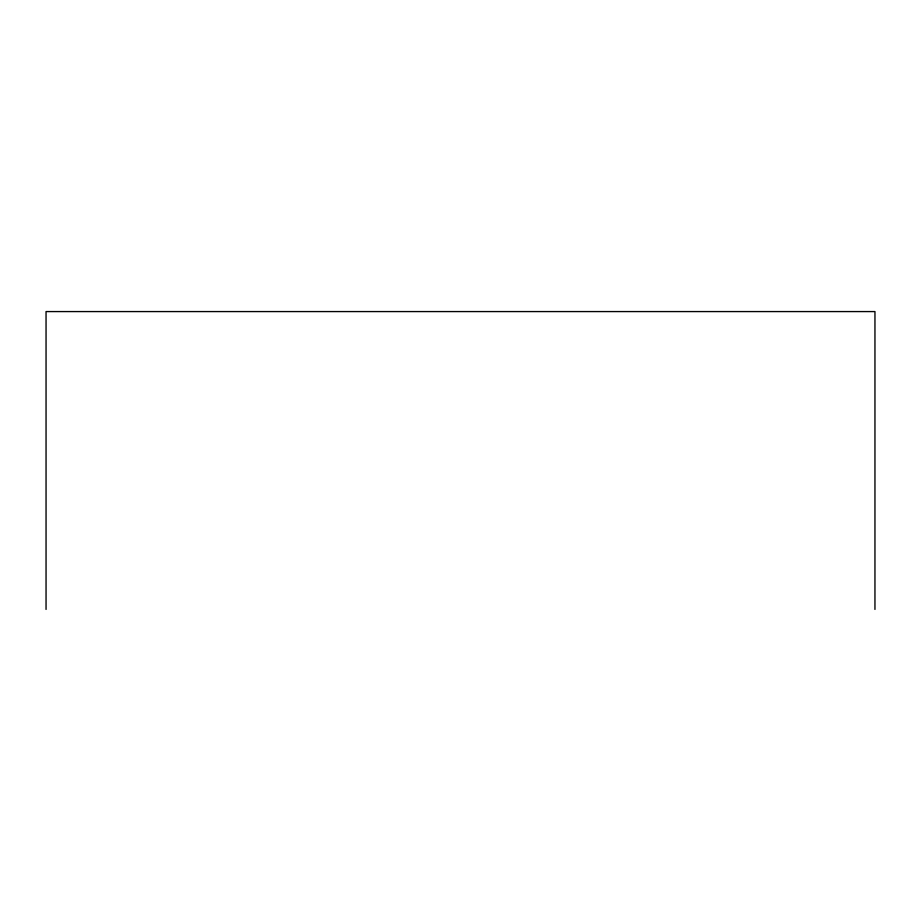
<?xml version="1.0" encoding="UTF-8"?>
<svg xmlns="http://www.w3.org/2000/svg" width="921" height="921" viewBox="0 0 921 921"><rect width="100%" height="100%" fill="white"/><g stroke="black" fill="none" stroke-linecap="round" stroke-linejoin="round"><path stroke-width="1.38" d="M874.95 609.426L874.95 311.574L46.05 311.574L46.05 609.426"/></g></svg>
